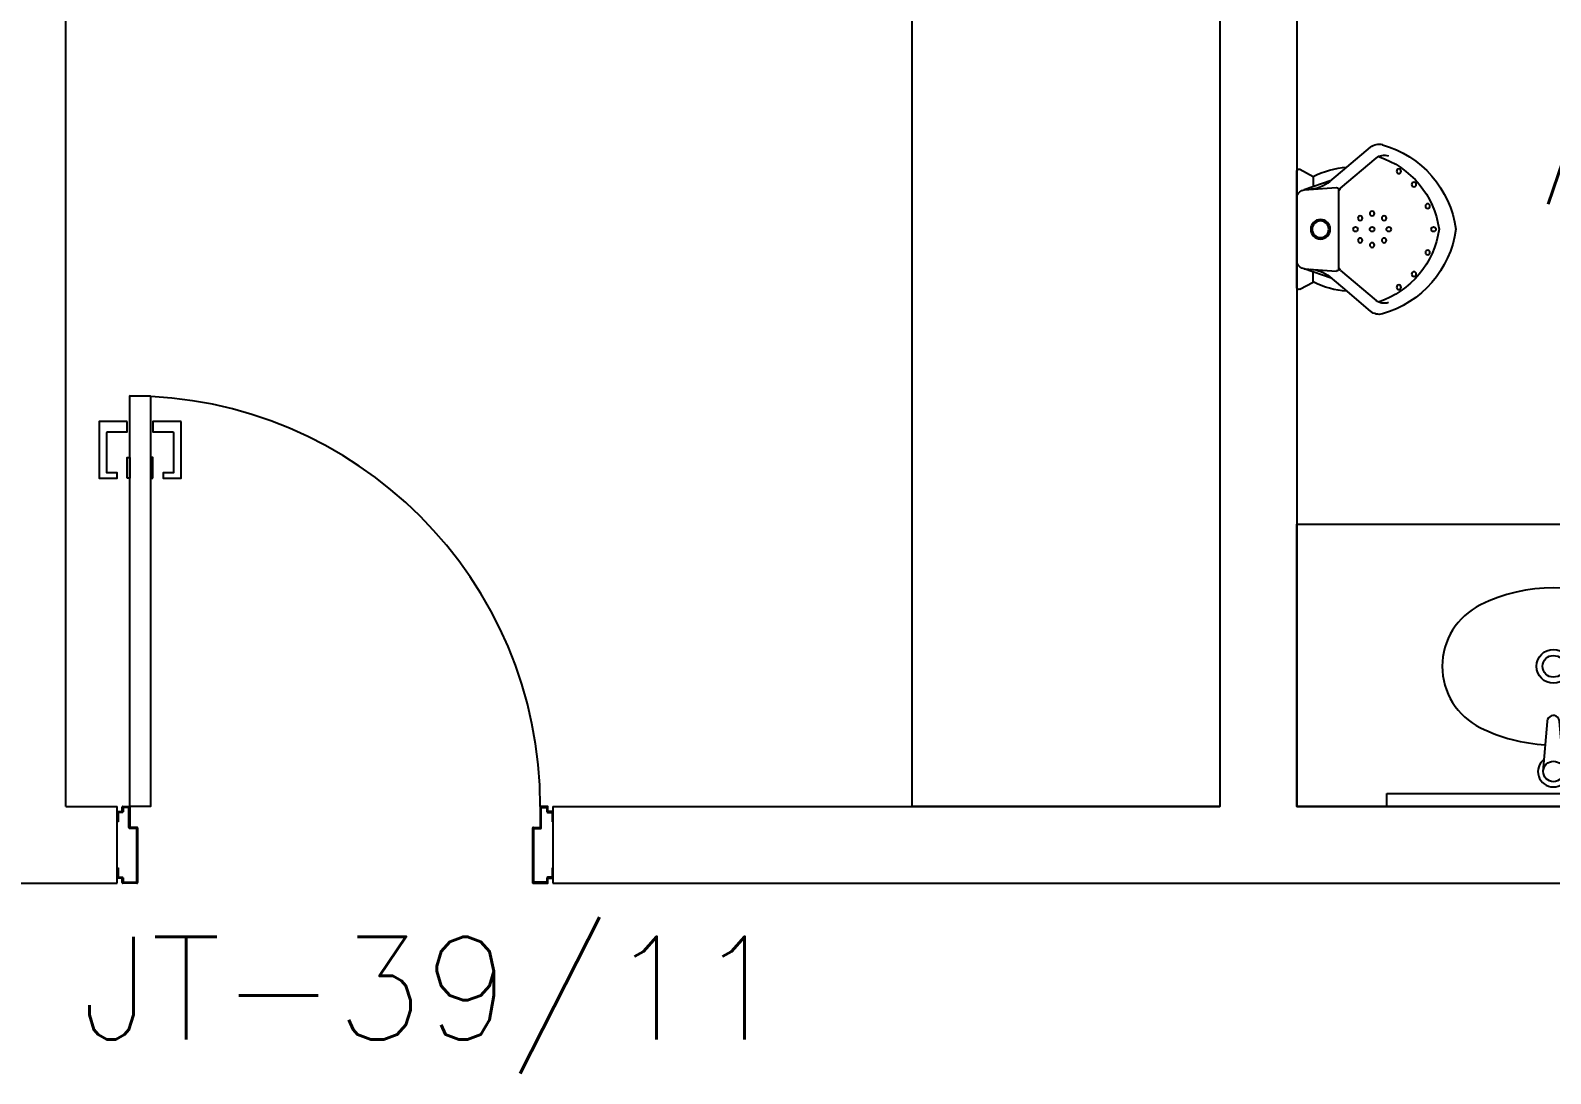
# Model space of a CAD drawing. Header units: millimetres. Extents: x 2128 to 2646, y 1972 to 2207.
# Drawn here: x 2348.843 to 2351.806, y 2138.994 to 2141.028 of the extents above; entities that cross this region are included whole.
import ezdxf

# ---------------------------------------------------------------- set-up
doc = ezdxf.new("R2010")
doc.units = ezdxf.units.MM
for name, color, linetype in [('AR-ALV', 2, 'Continuous'), ('AR-LOUÇAS', 1, 'Continuous'), ('AR-PORTA', 1, 'Continuous'), ('BC-CUBA', 1, 'Continuous'), ('BGR- VISTA', 12, 'Continuous'), ('ENDEREÇO', 2, 'Continuous'), ('maçaneta', 1, 'Continuous'), ('mov', 1, 'Continuous'), ('PM-PERFIL U-C', 2, 'Continuous'), ('pm1', 2, 'Continuous'), ('WC1', 1, 'Continuous'), ('WC2', 1, 'Continuous'), ('Área', 2, 'Continuous')]:
    doc.layers.add(name, color=color, linetype=linetype)
doc.styles.add('UNB-100', font='simplex.shx', dxfattribs={"height": 0.2})
doc.styles.add('UNB1-100', font='simplex.shx', dxfattribs={"height": 0.2})

# ---------------------------------------------------------------- blocks, each defined once
blk = doc.blocks.new('MCTR-01p')
at = {"layer": 'WC1'}
for p, q in [((0.1134, 0), (-0.1134, 0)), ((-0.1169, -0.006), (-0.1028, -0.0318)), ((0.1169, -0.006), (0.1028, -0.0318)), ((-0.1209, -0.0973), (-0.16, -0.1436)), ((0.1209, -0.0973), (0.16, -0.1436))]:
    blk.add_line(p, q, dxfattribs=at)
blk.add_circle((0, -0.0459), 0.019, dxfattribs=at)
for centre, radius, start, end in [((-0.1134, -0.004), 0.00402, 90, 208.6993), ((0.1134, -0.004), 0.00402, 331.3007, 90), ((0.0514, -0.1098), 0.1728, 153.1667, 175.8553), ((-0.0514, -0.1098), 0.1728, 4.1447, 26.8333), ((-0.1408, -0.1598), 0.0251, 139.851, 195.7705), ((0.1408, -0.1598), 0.0251, 344.2295, 40.149), ((0.027, -0.1124), 0.1994, 195.7705, 262.231), ((-0.027, -0.1124), 0.1994, 277.769, 344.2295)]:
    blk.add_arc(centre, radius, start, end, dxfattribs=at)
at = {"layer": 'WC2'}
for p, q in [((-0.0952, -0.0668), (-0.0769, -0.0144)), ((-0.0769, -0.0144), (-0.0814, -0.0774)), ((0.0769, -0.0144), (0.0814, -0.0774)), ((0.0952, -0.0668), (0.0769, -0.0144)), ((-0.1028, -0.0318), (-0.083, -0.0318)), ((0.1028, -0.0318), (0.083, -0.0318)), ((-0.0801, -0.0849), (-0.1388, -0.1544)), ((-0.0929, -0.0641), (-0.1209, -0.0973)), ((0.0773, -0.0817), (-0.0773, -0.0817)), ((0.0801, -0.0849), (0.1388, -0.1544)), ((0.0929, -0.0641), (0.1209, -0.0973))]:
    blk.add_line(p, q, dxfattribs=at)
for centre, radius in [((0, -0.0459), 0.0162), ((-0.0307, -0.1466), 0.00453), ((-0.0216, -0.1233), 0.00453), ((0.0216, -0.1233), 0.00453), ((0.0307, -0.1466), 0.00453), ((-0.0216, -0.17), 0.00453), ((0.0216, -0.17), 0.00453), ((-0.1131, -0.1987), 0.00453), ((0.1131, -0.1987), 0.00453), ((-0.0873, -0.2281), 0.00453), ((0.0873, -0.2281), 0.00453), ((-0.0453, -0.2549), 0.00453), ((0.0453, -0.2549), 0.00453)]:
    blk.add_circle(centre, radius, dxfattribs=at)
for centre, radius, start, end in [((-0.0573, -0.018), 0.02, 115.5204, 169.5817), ((0.0573, -0.018), 0.02, 10.4183, 64.4796), ((-0.1424, -0.0223), 0.0647, 319.851, 355.9846), ((0.1424, -0.0223), 0.0647, 184.0154, 220.149), ((-0.0773, -0.0776), 0.00402, 175.9846, 270), ((-0.0719, -0.0937), 0.012, 89.3581, 133.3239), ((0.0719, -0.0937), 0.012, 46.6761, 90.6419), ((0.0773, -0.0776), 0.00402, 270, 4.0154), ((0, -0.1142), 0.00453, 90, 270), ((0, -0.1142), 0.00453, 270, 90), ((0, -0.1466), 0.00453, 90, 270), ((0, -0.1466), 0.00453, 270, 90), ((-0.1204, -0.1699), 0.024, 139.851, 200.6324), ((0.024, -0.1042), 0.1746, 198.2723, 262.1141), ((0, -0.1791), 0.00453, 90, 270), ((-0.024, -0.1042), 0.1746, 277.8859, 341.7277), ((0, -0.1791), 0.00453, 270, 90), ((0.1204, -0.1699), 0.024, 339.3676, 40.149), ((0.0001, -0.2664), 0.00453, 91.7832, 268.2168), ((-0.0001, -0.2664), 0.00453, 271.7832, 88.2168)]:
    blk.add_arc(centre, radius, start, end, dxfattribs=at)
blk = doc.blocks.new('CUBA-01P')
at = {"layer": 'WC1'}
blk.add_circle((-0.15, -0.08), 0.05, dxfattribs=at)
for centre, radius, start, end in [((0, -0.4404), 0.3205, 92.8226, 116.4054), ((0, -0.4404), 0.3205, 63.5946, 87.2424), ((-0.0831, -0.273), 0.1336, 116.4054, 243.5946), ((0.0831, -0.273), 0.1336, 296.4054, 63.5946), ((0, -0.1056), 0.3205, 243.5946, 296.4054)]:
    blk.add_arc(centre, radius, start, end, dxfattribs=at)
at = {"layer": 'WC2'}
for p, q in [((-0.1548, 0), (-0.1548, -0.0303)), ((-0.1448, 0), (-0.1448, -0.0303)), ((-0.02, -0.068), (-0.0118, -0.1652)), ((0.02, -0.068), (0.0118, -0.1652))]:
    blk.add_line(p, q, dxfattribs=at)
for centre, radius in [((-0.15, -0.08), 0.03), ((0, -0.068), 0.02), ((0, -0.273), 0.033), ((0, -0.273), 0.0212)]:
    blk.add_circle(centre, radius, dxfattribs=at)
for centre, radius, start, end in [((0.0002, -0.0678), 0.03, 306.4013, 232.6706), ((0.0002, -0.1652), 0.012, 180, 10.1205)]:
    blk.add_arc(centre, radius, start, end, dxfattribs=at)
blk = doc.blocks.new('BGR2')
at = {"layer": 'BGR- VISTA'}
blk.add_lwpolyline([(0, 0.55), (1.85, 0.55), (1.85, 0), (0, 0)], close=True, dxfattribs=at)
at = {"layer": 'BC-CUBA', "rotation": 180}
for p in [(0.5, 0), (1.35, 0)]:
    blk.add_blockref('CUBA-01P', p, dxfattribs=at)
blk = doc.blocks.new('PM3')
at = {"layer": 'maçaneta'}
for points in [[(0.02, 0.825), (-0.035, 0.825), (-0.035, 0.715), (0, 0.715), (0, 0.725), (-0.02, 0.725), (-0.02, 0.8035, -0.414214), (-0.0185, 0.805), (0.02, 0.805)], [(0.125, 0.825), (0.07, 0.825), (0.07, 0.805), (0.1085, 0.805, -0.414214), (0.11, 0.8035), (0.11, 0.725), (0.09, 0.725), (0.09, 0.715), (0.125, 0.715)]]:
    blk.add_lwpolyline(points, format="xyb", close=True, dxfattribs=at)
for points in [[(0.02, 0.715), (0.02, 0.755), (0.025, 0.755), (0.025, 0.715)], [(0.07, 0.715), (0.07, 0.755), (0.065, 0.755), (0.065, 0.715)]]:
    blk.add_lwpolyline(points, close=True, dxfattribs=at)
at = {"layer": 'mov'}
blk.add_arc((0.025, 0.075), 0.8, 0, 90, dxfattribs=at)
at = {"layer": 'PM-PERFIL U-C'}
for p, q in [((0, 0.045), (0, 0.0635)), ((0.0015, 0.065), (0.01, 0.065)), ((0.002, 0.063), (0.002, 0.045)), ((0.0105, 0.063), (0.002, 0.063)), ((0.01, 0.065), (0.01, 0.0735)), ((0.0115, 0.075), (0.0235, 0.075)), ((0.012, 0.073), (0.012, 0.0645)), ((0.023, 0.073), (0.012, 0.073)), ((0.023, 0.0335), (0.023, 0.073)), ((0.025, 0.0735), (0.025, 0.034)), ((0.825, 0.0735), (0.825, 0.034)), ((0.8385, 0.075), (0.8265, 0.075)), ((0.827, 0.073), (0.838, 0.073)), ((0.827, 0.0335), (0.827, 0.073)), ((0.838, 0.073), (0.838, 0.0645)), ((0.8395, 0.063), (0.848, 0.063)), ((0.84, 0.065), (0.84, 0.0735)), ((0.8485, 0.065), (0.84, 0.065)), ((0.848, 0.063), (0.848, 0.045)), ((0.85, 0.045), (0.85, 0.0635)), ((0.002, 0.045), (0, 0.045)), ((0.038, 0.032), (0.0245, 0.032)), ((0.0385, 0.034), (0.025, 0.034)), ((0.038, 0.032), (0.038, -0.073)), ((0.04, 0.0325), (0.04, -0.0735)), ((0.81, 0.0325), (0.81, -0.0735)), ((0.8115, 0.034), (0.825, 0.034)), ((0.812, 0.032), (0.8255, 0.032)), ((0.812, 0.032), (0.812, -0.073)), ((0.848, 0.045), (0.85, 0.045)), ((0, -0.045), (0.002, -0.045)), ((0, -0.0635), (0, -0.045)), ((0.002, -0.045), (0.002, -0.063)), ((0.85, -0.045), (0.848, -0.045)), ((0.848, -0.045), (0.848, -0.063)), ((0.85, -0.0635), (0.85, -0.045)), ((0.01, -0.065), (0.0015, -0.065)), ((0.002, -0.063), (0.0105, -0.063)), ((0.01, -0.0735), (0.01, -0.065)), ((0.0385, -0.075), (0.0115, -0.075)), ((0.012, -0.0645), (0.012, -0.073)), ((0.012, -0.073), (0.038, -0.073)), ((0.8115, -0.075), (0.8385, -0.075)), ((0.838, -0.073), (0.812, -0.073)), ((0.838, -0.0645), (0.838, -0.073)), ((0.848, -0.063), (0.8395, -0.063)), ((0.84, -0.0735), (0.84, -0.065)), ((0.84, -0.065), (0.8485, -0.065))]:
    blk.add_line(p, q, dxfattribs=at)
for centre, start, end in [((0.0015, 0.0635), 90, 180), ((0.0115, 0.0735), 90, 180), ((0.0105, 0.0645), 270, 0), ((0.0235, 0.0735), 360, 90), ((0.8265, 0.0735), 90, 180), ((0.8395, 0.0645), 180, 270), ((0.8385, 0.0735), 0, 90), ((0.8485, 0.0635), 0, 90), ((0.0245, 0.0335), 180, 270), ((0.0385, 0.0325), 0, 90), ((0.8115, 0.0325), 90, 180), ((0.8255, 0.0335), 270, 0), ((0.0015, -0.0635), 180, 270), ((0.0115, -0.0735), 180, 270), ((0.0105, -0.0645), 0, 90), ((0.0385, -0.0735), 269.9386, 0), ((0.8115, -0.0735), 180, 270.0614), ((0.8395, -0.0645), 90, 180), ((0.8385, -0.0735), 270, 0), ((0.8485, -0.0635), 270, 0)]:
    blk.add_arc(centre, 0.0015, start, end, dxfattribs=at)
at = {"layer": 'pm1'}
blk.add_lwpolyline([(0.065, 0.875), (0.065, 0.075), (0.025, 0.075), (0.025, 0.875)], close=True, dxfattribs=at)
blk = doc.blocks.new('BGR4')
at = {"layer": 'BGR- VISTA'}
blk.add_lwpolyline([(0, 2.325), (0, 0), (-0.6, 0), (-0.6, 2.325)], close=True, dxfattribs=at)

msp = doc.modelspace()

# ---------------------------------------------------------------- linework, layer by layer
at = {"layer": 'AR-ALV'}
for p, q in [((2348.9116, 2139.5151), (2348.9116, 2142.9651)), ((2351.1615, 2142.9651), (2351.1615, 2139.5151)), ((2351.3115, 2142.9651), (2351.3115, 2139.5151)), ((2348.9116, 2139.5151), (2349.0116, 2139.5151)), ((2349.0116, 2139.3651), (2349.0116, 2139.5151)), ((2349.8613, 2139.5151), (2351.1615, 2139.5151)), ((2349.8613, 2139.5151), (2349.8613, 2139.3651)), ((2351.3116, 2139.5151), (2353.1616, 2139.5151)), ((2348.6616, 2139.3651), (2349.0116, 2139.3651)), ((2349.8613, 2139.3651), (2354.3116, 2139.3651))]:
    msp.add_line(p, q, dxfattribs=at)
at = {"layer": 'WC2'}
for p, q in [((2351.4866, 2139.5151), (2351.4866, 2139.5401)), ((2351.4866, 2139.5401), (2352.1366, 2139.5401)), ((2352.1366, 2139.5151), (2351.4866, 2139.5151))]:
    msp.add_line(p, q, dxfattribs=at)

# ---------------------------------------------------------------- block references
at = {"layer": 'AR-LOUÇAS', "xscale": -1, "rotation": 90}
msp.add_blockref('MCTR-01p', (2351.3115, 2140.6401), dxfattribs=at)
at = {"layer": 'AR-PORTA'}
msp.add_blockref('PM3', (2349.0116, 2139.4401), dxfattribs=at)
at = {"layer": 'BGR- VISTA'}
for name, p in [('BGR4', (2351.1615, 2139.5151)), ('BGR2', (2351.3116, 2139.5151))]:
    msp.add_blockref(name, p, dxfattribs=at)

# ---------------------------------------------------------------- texts
at = {"layer": 'ENDEREÇO', "style": 'UNB1-100'}
msp.add_text('JT-39/11', height=0.2, dxfattribs=at).set_placement((2348.9405, 2139.0608))
at = {"layer": 'Área', "style": 'UNB-100'}
msp.add_text('A=9,83m2', height=0.2, dxfattribs=at).set_placement((2351.7924, 2140.6891))

doc.saveas('drawing.dxf')
